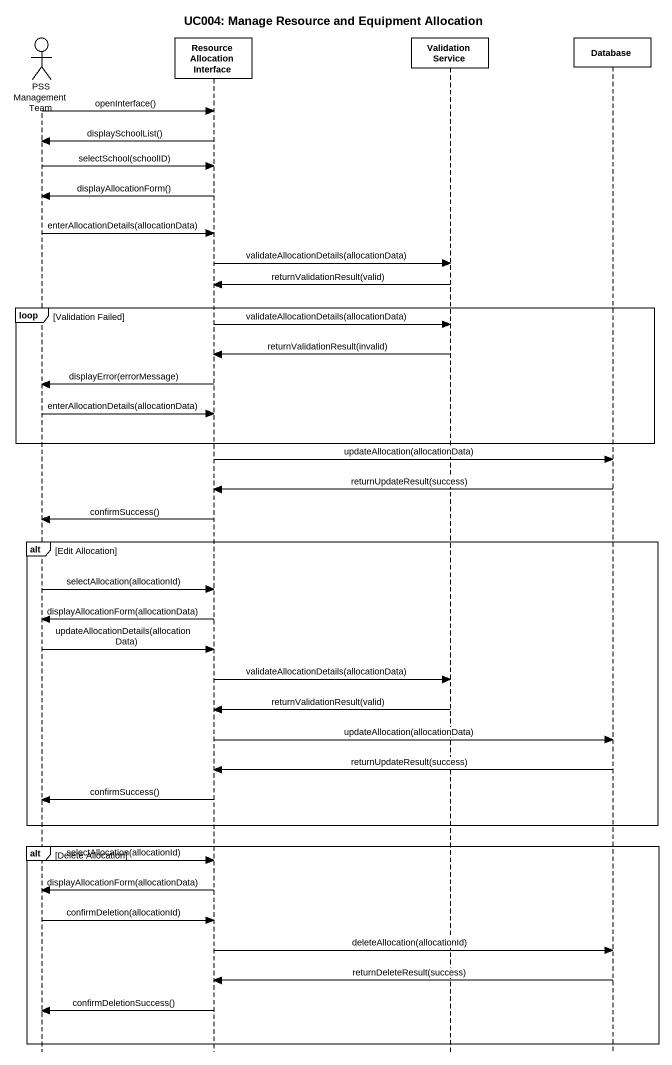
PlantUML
@startuml
title UC004: Manage Resource and Equipment Allocation
hide footbox
actor "PSS Management Team" as PSS_Management_Team
participant "Resource Allocation Interface" as Resource_Allocation
participant "Validation Service" as Validation_Service
participant "Database" as Database_

PSS_Management_Team -> Resource_Allocation : openInterface()
Resource_Allocation -> PSS_Management_Team : displaySchoolList()
PSS_Management_Team -> Resource_Allocation : selectSchool(schoolID)
Resource_Allocation -> PSS_Management_Team : displayAllocationForm()
PSS_Management_Team -> Resource_Allocation : enterAllocationDetails(allocationData)
Resource_Allocation -> Validation_Service : validateAllocationDetails(allocationData)
Validation_Service -> Resource_Allocation : returnValidationResult(valid)
loop Validation Failed
  Resource_Allocation -> Validation_Service : validateAllocationDetails(allocationData)
  Validation_Service -> Resource_Allocation : returnValidationResult(invalid)
  Resource_Allocation -> PSS_Management_Team : displayError(errorMessage)
  PSS_Management_Team -> Resource_Allocation : enterAllocationDetails(allocationData)
end
Resource_Allocation -> Database_ : updateAllocation(allocationData)
Database_ -> Resource_Allocation : returnUpdateResult(success)
Resource_Allocation -> PSS_Management_Team : confirmSuccess()
alt Edit Allocation
  PSS_Management_Team -> Resource_Allocation : selectAllocation(allocationId)
  Resource_Allocation -> PSS_Management_Team : displayAllocationForm(allocationData)
  PSS_Management_Team -> Resource_Allocation : updateAllocationDetails(allocationData)
  Resource_Allocation -> Validation_Service : validateAllocationDetails(allocationData)
  Validation_Service -> Resource_Allocation : returnValidationResult(valid)
  Resource_Allocation -> Database_ : updateAllocation(allocationData)
  Database_ -> Resource_Allocation : returnUpdateResult(success)
  Resource_Allocation -> PSS_Management_Team : confirmSuccess()
end
alt Delete Allocation
  PSS_Management_Team -> Resource_Allocation : selectAllocation(allocationId)
  Resource_Allocation -> PSS_Management_Team : displayAllocationForm(allocationData)
  PSS_Management_Team -> Resource_Allocation : confirmDeletion(allocationId)
  Resource_Allocation -> Database_ : deleteAllocation(allocationId)
  Database_ -> Resource_Allocation : returnDeleteResult(success)
  Resource_Allocation -> PSS_Management_Team : confirmDeletionSuccess()
end
@enduml
